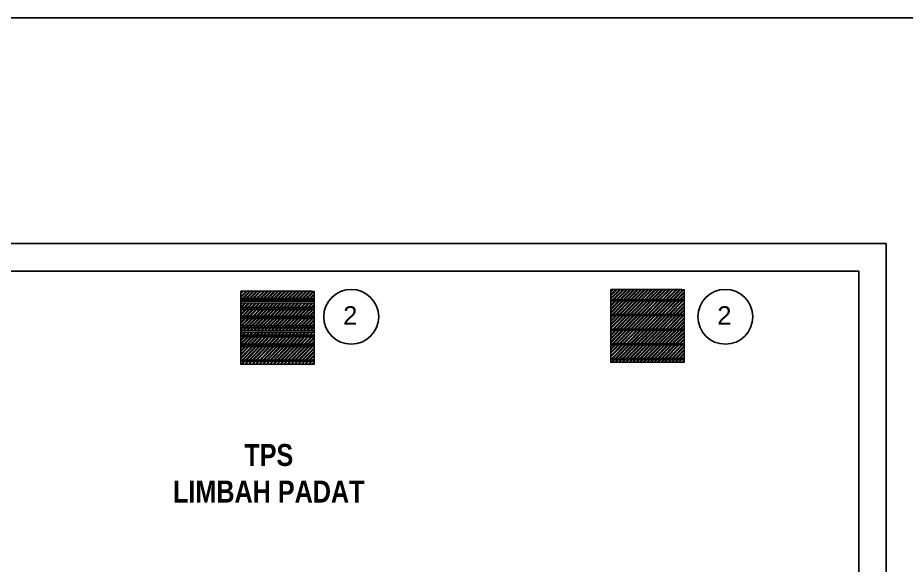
# Model space of a CAD drawing. Header units: millimetres. Extents: x -10849 to 51582, y -14593 to 28921.
# Drawn here: x 19345 to 24198, y -4318 to -1325 of the extents above; entities that cross this region are included whole.
import ezdxf

# ---------------------------------------------------------------- set-up
doc = ezdxf.new("R2010")
doc.units = ezdxf.units.MM
doc.layers.add('A-Glaz', color=92, linetype='Continuous')
doc.layers.add('C NOTASI', color=3, linetype='Continuous', lineweight=5)
doc.layers.add('inst ME', color=7, linetype='Continuous', lineweight=13)
doc.styles.add('DIM', font='', dxfattribs={"height": 100})
doc.styles.get("Standard").update_dxf_attribs({"font": 'arial.ttf'})
doc.styles.get('DIM').set_extended_font_data('VNI-Helve-Condense')
pattern_1 = [(45, (15548.247, -67870.051), (-9.6423652, 9.6423652), []), (45, (15554.675, -67870.051), (-9.6423652, 9.6423652), [])]
pattern_2 = [(45, (13527.44, -67880.051), (-9.6423652, 9.6423652), []), (45, (13533.868, -67880.051), (-9.6423652, 9.6423652), [])]

msp = doc.modelspace()

# ---------------------------------------------------------------- hatches: boundary and pattern name
at = {"layer": 'C NOTASI', "ltscale": 0.15}
h = msp.add_hatch(dxfattribs=at)
h.set_pattern_fill('ANSI32', color=251, scale=36.363636, style=0)
h.set_pattern_definition([(45, (15561.047, -67870.051), (-9.6423652, 9.6423652), []), (45, (15567.475, -67870.051), (-9.6423652, 9.6423652), [])])
h.paths.add_polyline_path([(22984.7, -2809.8), (22584.5, -2809.8), (22584.5, -2865.2), (22984.7, -2865.2)])
h.paths.add_polyline_path([(22984.7, -2873.2), (22584.5, -2873.2), (22584.5, -2945.2), (22984.7, -2945.2)])
h = msp.add_hatch(dxfattribs=at)
h.set_pattern_fill('ANSI32', color=251, scale=36.363636, style=0)
h.set_pattern_definition([(45, (13540.24, -67880.051), (-9.6423652, 9.6423652), []), (45, (13546.668, -67880.051), (-9.6423652, 9.6423652), [])])
h.paths.add_polyline_path([(20963.9, -2819.8), (20563.7, -2819.8), (20563.7, -2875.2), (20963.9, -2875.2)])
h.paths.add_polyline_path([(20963.9, -2883.2), (20563.7, -2883.2), (20563.7, -2955.2), (20963.9, -2955.2)])
h = msp.add_hatch(dxfattribs=at)
h.set_pattern_fill('ANSI32', color=251, scale=36.363636, style=0)
h.set_pattern_definition(pattern_1)
h.paths.add_polyline_path([(22984.7, -2953.2), (22584.5, -2953.2), (22584.5, -3025.2), (22984.7, -3025.2)])
h.paths.add_polyline_path([(22984.7, -3032.5), (22584.5, -3033.2), (22584.5, -3105.2), (22984.7, -3104.5)])
h.paths.add_polyline_path([(22984.7, -3113.2), (22584.5, -3113.2), (22584.5, -3185.2), (22984.7, -3185.2)])
h = msp.add_hatch(dxfattribs=at)
h.set_pattern_fill('ANSI32', color=251, scale=36.363636, style=0)
h.set_pattern_definition(pattern_2)
h.paths.add_polyline_path([(20963.9, -2963.2), (20563.7, -2963.2), (20563.7, -3035.2), (20963.9, -3035.2)])
h.paths.add_polyline_path([(20963.9, -3042.5), (20563.7, -3043.2), (20563.7, -3115.2), (20963.9, -3114.5)])
h.paths.add_polyline_path([(20963.9, -3123.2), (20563.7, -3123.2), (20563.7, -3195.2), (20963.9, -3195.2)])
h = msp.add_hatch(dxfattribs=at)
h.set_pattern_fill('ANSI32', color=251, scale=36.363636, style=0)
h.set_pattern_definition(pattern_1)
h.paths.add_polyline_path([(22984.7, -3193.2), (22584.5, -3193.2), (22584.5, -3209.8), (22984.7, -3209.8)])
h = msp.add_hatch(dxfattribs=at)
h.set_pattern_fill('ANSI32', color=251, scale=36.363636, style=0)
h.set_pattern_definition(pattern_2)
h.paths.add_polyline_path([(20963.9, -3203.2), (20563.7, -3203.2), (20563.7, -3219.8), (20963.9, -3219.8)])

# ---------------------------------------------------------------- linework, layer by layer
msp.add_lwpolyline([(14478.9, -1325), (25313, -1325), (25313, -7583.9), (14478.9, -7583.9)], close=True)
for points in [[(15538.9, -2559.8), (24088.9, -2559.8)], [(24088.9, -5559.8), (24088.9, -2559.8)], [(17438.9, -2709.8), (23938.9, -2709.8)], [(23938.9, -2709.8), (23938.9, -5559.8)], [(20963.9, -2859.8), (20563.9, -2859.8)], [(20963.9, -2869.8), (20563.9, -2869.8)], [(20963.9, -2909.8), (20563.9, -2909.8)], [(20963.9, -2919.8), (20563.9, -2919.8)], [(20963.9, -2959.8), (20563.9, -2959.8)], [(20963.9, -2969.8), (20563.9, -2969.8)], [(20963.9, -3009.8), (20563.9, -3009.8)], [(20963.9, -3019.8), (20563.9, -3019.8)], [(20963.9, -3059.8), (20563.9, -3059.8)], [(20963.9, -3069.8), (20563.9, -3069.8)], [(20963.9, -3109.8), (20563.9, -3109.8)]]:
    msp.add_lwpolyline(points)
at = {"color": 5}
for centre in [(21166.6, -2959.8), (23210.1, -2959.8)]:
    msp.add_circle(centre, 150, dxfattribs=at)
at = {"layer": 'inst ME'}
for points in [[(22584.5, -2809.8), (22584.5, -3209.8)], [(22971.9, -2809.8), (22584.5, -2809.8)], [(20563.7, -2819.8), (20563.7, -3219.8)], [(20951.1, -2819.8), (20563.7, -2819.8)], [(20951.1, -3219.8), (20563.7, -3219.8)], [(22971.9, -3209.8), (22584.5, -3209.8)]]:
    msp.add_lwpolyline(points, dxfattribs=at)
at = {"layer": 'inst ME', "color": 3}
for points in [[(22584.5, -2809.8), (22984.7, -2809.8), (22984.7, -3209.8), (22584.5, -3209.8)], [(20563.7, -2819.8), (20963.9, -2819.8), (20963.9, -3219.8), (20563.7, -3219.8)]]:
    msp.add_lwpolyline(points, close=True, dxfattribs=at)
for points in [[(20563.7, -2875.2), (20963.9, -2875.2)], [(20563.7, -2883.2), (20963.9, -2883.2)], [(22584.5, -2865.2), (22984.7, -2865.2)], [(22584.5, -2873.2), (22984.7, -2873.2)], [(20563.7, -2955.2), (20963.9, -2955.2)], [(22584.5, -2945.2), (22984.7, -2945.2)], [(22584.5, -2953.2), (22984.7, -2953.2)], [(20563.7, -2963.2), (20963.9, -2963.2)], [(20563.7, -3035.2), (20963.9, -3035.2)], [(20563.7, -3043.2), (20963.9, -3043.2)], [(22584.5, -3025.2), (22984.7, -3025.2)], [(22584.5, -3033.2), (22984.7, -3033.2)], [(22584.5, -3105.2), (22984.7, -3105.2)], [(20563.7, -3115.2), (20963.9, -3115.2)], [(20563.7, -3123.2), (20963.9, -3123.2)], [(22584.5, -3113.2), (22984.7, -3113.2)], [(20563.7, -3195.2), (20963.9, -3195.2)], [(22584.5, -3185.2), (22984.7, -3185.2)], [(22584.5, -3193.2), (22984.7, -3193.2)], [(20563.7, -3203.2), (20963.9, -3203.2)]]:
    msp.add_lwpolyline(points, dxfattribs=at)

# ---------------------------------------------------------------- texts
at = {"color": 5, "char_height": 100, "attachment_point": 1}
for insert in [(21072.9, -2902.1), (23116.4, -2902.1)]:
    msp.add_mtext_dynamic_manual_height_columns('\\pxqc;2', width=177.239, gutter_width=12.5, heights=[0], dxfattribs=dict(at, insert=insert))
at = {"layer": 'A-Glaz', "insert": (19923.8, -3655.4), "char_height": 120, "attachment_point": 1, "style": 'DIM'}
msp.add_mtext_dynamic_manual_height_columns('\\pxqc;{\\fVNI-Helve-Condense|b1|i0|c0|p2;TPS \\PLIMBAH PADAT}', width=1585.031, gutter_width=12.5, heights=[0], dxfattribs=at)

doc.saveas('drawing.dxf')
